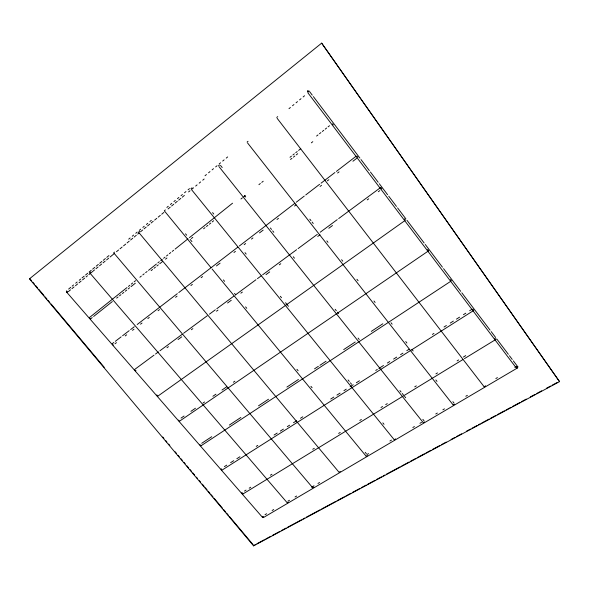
<?xml version="1.0" encoding="UTF-8"?>
<svg xmlns="http://www.w3.org/2000/svg" width="589" height="589" viewBox="0 0 589 589"><rect width="100%" height="100%" fill="white"/><g stroke="black" fill="none" stroke-linecap="round" stroke-linejoin="round"><path stroke-width="0.88" d="M263.533 517.495L517.481 367.948M263.629 516.575L262.473 517.157M307.517 90.573L308.437 92.046M253.579 545.863L559.55 381.635L321.66 43.137L29.45 278.847L253.579 545.863L255.354 544.567M485.623 385.802L484.195 386.752M395.558 438.857L394.24 439.74M340.28 471.421L339.028 472.26L138.533 232.199L139.608 231.3M454.494 404.245L453.191 405.011M424.485 421.923L423.226 422.666M367.367 455.569L366.189 456.261M313.819 487.11L312.715 487.766L113.684 252.821L114.538 252.107M288.279 502.159L287.204 502.785L89.653 272.773L90.47 272.089M66.417 292.056L67.374 291.26M190.917 188.701L192.007 187.803M218.497 165.811L219.432 165.038M247.085 142.082L248.05 141.279M276.727 117.476L277.736 116.637M307.502 91.928L308.945 90.75M68.626 289.066L70.746 287.307M72.16 286.136L73.573 284.958M75.694 283.199L77.107 282.021M79.228 280.261L80.641 279.083M82.055 277.912L84.175 276.153M85.589 274.975L87.709 273.215M89.123 272.037L91.243 270.277M92.657 269.099L94.777 267.34M96.191 266.169L98.311 264.402M99.725 263.231L101.845 261.464M103.259 260.294L105.379 258.534M106.793 257.356L108.913 255.597M128.704 239.149L130.117 237.978M132.238 236.218L133.651 235.04M135.772 233.281L137.185 232.103M139.306 230.343L140.719 229.165M142.84 227.406L144.253 226.235M146.374 224.468L147.787 223.297M149.9 221.53L151.314 220.36M166.864 207.438L168.277 206.268M170.398 204.501L171.811 203.33M173.932 201.563L175.345 200.393M177.466 198.633L178.879 197.455M181 195.695L182.413 194.517M184.534 192.758L185.947 191.58M188.068 189.82L189.481 188.649M205.031 175.728L206.444 174.55M208.565 172.791L209.978 171.613M212.099 169.853L213.512 168.682M215.633 166.915L217.047 165.745M219.167 163.978L220.581 162.807M222.701 161.047L224.114 159.869M226.235 158.11L227.648 156.932M68.39 291.599L70.511 289.84M71.932 288.669L74.052 286.909M75.466 285.739L77.586 283.979M79 282.808L81.12 281.049M82.534 279.878L84.654 278.118M86.068 276.94L87.481 275.77M88.895 274.599L94.557 269.909M95.97 268.739L98.091 266.979M99.504 265.801L101.625 264.041M103.038 262.871L105.159 261.111M106.572 259.94L108.693 258.181M110.106 257.01L114.347 253.491M116.475 251.731L118.595 249.972M120.009 248.801L122.129 247.041M123.543 245.871L125.663 244.111M127.077 242.94L129.197 241.181M130.611 240.003L132.731 238.243M134.145 237.072L136.265 235.313M137.686 234.142L139.1 232.972M140.513 231.794L142.634 230.041M144.047 228.863L146.168 227.104M147.581 225.933L149.702 224.173M151.115 223.003L153.236 221.243M154.649 220.072L156.77 218.313M158.183 217.142L160.311 215.383M161.725 214.205L163.845 212.445M168.086 208.933L170.206 207.173M171.62 205.995L173.74 204.243M175.154 203.065L177.274 201.305M178.688 200.135L180.808 198.375M182.229 197.205L184.35 195.445M188.59 191.926L190.004 190.755M192.124 188.995L193.538 187.825M195.658 186.065L197.072 184.894M199.192 183.135L200.606 181.957M202.726 180.197L204.147 179.027M288.985 108.67L290.399 107.5M292.527 105.74L293.94 104.562M296.061 102.803L297.474 101.632M299.595 99.872L301.008 98.702M303.129 96.942L304.542 95.771M165.354 209.927L164.302 210.803L210.921 267.59M89.624 317.405L126.974 287.565M128.409 286.416L129.845 285.267M131.281 284.119L132.716 282.97M134.152 281.822L135.588 280.673M139.902 277.228L141.338 276.086M142.774 274.938L144.209 273.789M145.645 272.641L147.081 271.492M148.516 270.344L156.416 264.034M157.852 262.885L159.288 261.737M160.731 260.588L162.166 259.44M163.602 258.291L165.038 257.143M166.473 255.994L167.909 254.846M169.345 253.704L170.781 252.556M172.216 251.407L173.652 250.259M175.095 249.11L188.024 238.781M189.459 237.632L232.552 203.198M290.009 157.285L291.445 156.137M292.88 154.988L294.316 153.839M295.752 152.691L297.187 151.542M298.623 150.401L300.78 148.678M316.58 136.052L318.016 134.903M319.452 133.755L320.895 132.606M322.33 131.457L323.766 130.309M325.202 129.16L326.637 128.019M328.073 126.871L329.509 125.722M92.223 317.596L90.787 318.737A0.883 0.479 49.2 0 1 90.029 318.568A0.883 0.479 49.2 0 1 89.521 317.685M93.658 316.448L112.337 301.553M116.651 298.115L118.087 296.966M119.523 295.825L120.966 294.677M122.402 293.528L123.837 292.387M125.273 291.238L126.709 290.09M128.144 288.949L129.587 287.8M131.023 286.652L135.33 283.213M151.137 270.609L152.573 269.467M154.009 268.319L155.452 267.17M156.888 266.029L158.323 264.881M159.759 263.732L162.638 261.442M165.509 259.153L166.945 258.004M191.373 238.523L192.809 237.382M203.588 228.782L205.024 227.641M206.459 226.493L207.895 225.344M209.338 224.203L210.774 223.054M212.209 221.906L213.645 220.765M240.945 198.986L242.388 197.845M243.824 196.697L245.26 195.548M258.91 184.666L260.345 183.518M261.781 182.369L263.224 181.228M290.524 159.45L291.96 158.308M293.396 157.16L294.831 156.019M296.274 154.87L297.71 153.722M311.36 142.84L312.796 141.691M113.846 342.452L112.389 343.571A0.876 0.471 50.9 0 0 112.551 344.477A0.876 0.471 50.9 0 0 113.419 344.963M115.311 341.333L121.143 336.842M122.608 335.723L129.175 330.672M130.633 329.553L134.277 326.748M137.2 324.502L177.326 293.661M178.784 292.542L237.882 247.108M239.34 245.988L294.794 203.367M296.252 202.241L304.277 196.078M305.735 194.952L319.599 184.298M321.057 183.179L334.92 172.518M336.385 171.399L356.08 156.254M114.995 343.77L116.453 342.651M125.214 335.929L126.672 334.81M132.51 330.333L133.968 329.214M140.543 324.171L142.001 323.052M147.839 318.575L149.297 317.456M158.058 310.734L159.516 309.615M175.574 297.298L177.031 296.179M190.902 285.54L192.36 284.421M201.121 277.699L202.579 276.58M216.443 265.941L220.095 263.143M233.966 252.504L235.423 251.385M244.177 244.663L245.642 243.544M251.481 239.068L252.939 237.941M259.506 232.905L263.158 230.108M277.021 219.469L278.487 218.35M294.537 206.032L296.002 204.913M320.085 186.433L321.542 185.314M327.381 180.83L328.846 179.711M337.6 172.997L339.065 171.878M352.929 161.239L356.581 158.434M154.023 355.145L134.815 369.347A0.861 0.471 52.6 0 0 134.925 370.164A0.861 0.471 52.6 0 0 135.684 370.739M155.496 354.048L158.456 351.861M159.928 350.772L182.089 334.383M183.569 333.286L207.21 315.8M209.426 314.165L215.338 309.792M216.811 308.702L233.804 296.134M235.283 295.037L255.965 279.738M257.445 278.649L261.133 275.917M262.613 274.82L296.598 249.684M298.071 248.595L317.28 234.385M320.232 232.206L337.225 219.638M338.704 218.541L380.811 187.398M66.513 291.989L262.451 517.311M166.982 347.731L168.454 346.641M178.062 339.551L181.758 336.827M191.366 329.73L192.846 328.64M216.487 311.183L217.967 310.094M227.575 303.004L231.271 300.272M240.872 293.182L242.351 292.092M266 274.636L269.696 271.912M279.304 264.814L280.776 263.725M317.729 236.454L319.945 234.812M328.809 228.267L332.505 225.543M367.234 199.899L368.714 198.81M378.322 191.719L379.802 190.63M157.911 396.095L404.79 220.684M181.037 418.102L184.07 416.025M190.902 411.343L195.452 408.221M203.036 403.023L204.552 401.985M212.901 396.264L215.935 394.188M222.001 390.028L226.559 386.907M233.384 382.224L234.901 381.186M179.66 421.098L428.696 250.752M29.45 278.847L29.811 278.612L31.578 280.717M201.732 443.289L211.709 436.707M229.357 425.059L240.864 417.461M258.519 405.814L268.496 399.224M286.909 387.069L298.424 379.478M314.541 368.839L318.377 366.306M319.908 365.298L326.048 361.241M343.696 349.594L355.211 341.995M371.328 331.364L382.835 323.766M201.092 445.733L450.695 281.328M224.416 466.606L226.75 465.126M230.63 462.659L233.73 460.686M236.837 458.713L239.937 456.74M256.237 446.381L257.791 445.394M274.084 435.035L277.191 433.062M280.29 431.089L283.397 429.116M287.277 426.657L289.604 425.177M293.484 422.711L296.591 420.737M300.471 418.271L302.798 416.791M330.738 399.033L333.838 397.06M336.945 395.086L340.052 393.113M343.932 390.647L346.258 389.167M350.138 386.701L353.238 384.727M356.345 382.754L359.452 380.781M375.745 370.422L377.299 369.436M378.852 368.449L383.505 365.489M387.385 363.023L389.719 361.543M393.599 359.076L396.699 357.103M400.579 354.637L402.905 353.157M406.785 350.691L409.119 349.211M432.4 334.412L433.953 333.426M444.04 327.02L446.366 325.54M450.246 323.074L453.353 321.101M456.453 319.128L459.56 317.154M463.44 314.688L465.766 313.208M469.647 310.742L471.973 309.262M473.063 310.882L222.208 470A0.839 0.442 58.9 0 1 221.471 469.647A0.839 0.442 58.9 0 1 221.228 468.682M244.479 491.064L246.055 490.107M249.191 488.185L250.759 487.221M270.373 475.213L271.941 474.255M312.737 449.274L314.305 448.317M338.631 433.423L340.199 432.466M359.813 420.458L361.381 419.493M380.995 407.485L382.563 406.528M385.707 404.606L387.275 403.642M414.73 386.833L416.305 385.869M435.919 373.868L437.487 372.903M457.101 360.895L458.669 359.938M463.374 357.052L465.73 355.609M243.021 493.921L462.866 359.599M464.441 358.642L495.842 339.448M265.013 514.69L266.596 513.755M272.125 510.494L273.708 509.559M287.94 501.165L289.523 500.238M295.052 496.969L296.635 496.041M311.655 487.177L314.025 485.778M317.979 483.451L319.562 482.516M366.991 454.546L368.574 453.611M389.918 441.021L391.494 440.093M412.837 427.504L414.42 426.569M419.957 423.307L421.54 422.372M435.764 413.986L437.347 413.051M442.884 409.789L444.459 408.854M465.803 396.264L467.386 395.337M495.842 378.55L497.425 377.615M514.815 367.359L516.398 366.424M256.966 543.699L264.247 539.789M265.867 538.92L270.719 536.314M272.339 535.453L279.613 531.543M281.233 530.674L286.085 528.068M287.704 527.199L301.45 519.815M303.07 518.946L304.69 518.077M306.302 517.208L320.055 509.824M321.675 508.955L335.421 501.578M337.041 500.709L344.322 496.799M345.934 495.931L350.786 493.324M352.406 492.456L359.688 488.546M361.3 487.677L366.159 485.071M367.772 484.202L375.053 480.293M376.673 479.424L381.525 476.818M383.137 475.949L384.757 475.08M386.377 474.211L400.122 466.834M401.742 465.965L409.024 462.056M410.636 461.187L415.488 458.581M417.108 457.712L424.389 453.802M426.009 452.934L430.861 450.327M432.473 449.459L439.755 445.549M441.375 444.68L446.226 442.074M451.078 439.475L455.12 437.303M456.74 436.434L461.592 433.828M466.444 431.222L470.486 429.05M472.106 428.181L476.957 425.575M478.577 424.706L480.197 423.837M481.809 422.968L489.091 419.059M490.711 418.19L495.563 415.584M497.182 414.715L504.456 410.805M506.076 409.937L510.928 407.338M512.548 406.469L519.822 402.559M521.442 401.691L526.294 399.084M530.336 396.912L535.195 394.306M536.807 393.437L541.659 390.831M546.518 388.225L550.56 386.053M552.18 385.184L557.032 382.578M517.481 368.029L516.516 366.837M321.66 43.137L559.55 381.635M495.791 339.463L494.856 338.233M473.777 310.388L472.834 309.137M451.395 280.813L450.43 279.539M428.623 250.73L427.643 249.441M405.453 220.124L404.452 218.806M381.878 188.981L380.862 187.641M357.884 157.285L356.941 156.114M333.308 124.905L332.49 123.823M32.763 282.131L34.537 284.244M35.715 285.65L37.49 287.763M38.668 289.17L43.991 295.509M45.169 296.915L46.943 299.028M48.121 300.434L49.896 302.547M51.081 303.953L104.253 367.315M162.748 437.016L163.926 438.422M165.7 440.535L166.878 441.941M168.653 444.054L169.838 445.468M175.154 451.8L176.332 453.206M178.106 455.319L179.292 456.733M181.059 458.838L182.244 460.252M184.018 462.365L185.196 463.771M186.971 465.884L188.745 467.997M189.923 469.404L191.697 471.517M192.875 472.923L194.65 475.036M196.424 477.149L197.602 478.555M199.376 480.668L200.562 482.074M202.329 484.187L204.103 486.3M205.289 487.707L207.056 489.82M208.241 491.226L210.015 493.339M211.193 494.745L212.968 496.858M214.146 498.265L222.421 508.123M223.599 509.529L225.373 511.642M226.559 513.048L228.326 515.161M229.511 516.575L253.145 544.737M212.084 269.004L366.13 456.195M185.52 233.796L186.684 235.217M190.188 239.473L191.94 241.6M223.437 279.915L224.6 281.336M234.518 293.396L235.688 294.809M245.606 306.869L246.769 308.29M296.937 369.303L298.108 370.724M310.94 386.332L312.104 387.753M365.187 452.308L366.358 453.729M212.592 212.6L213.748 214.028M245.024 252.652L246.18 254.08M280.349 296.282L281.505 297.71M285.562 302.717L288.455 306.295M348.106 379.957L349.262 381.392M350.426 382.821L351.581 384.249M382.85 422.873L384.013 424.301M191.425 189.496L394.174 439.674M220.492 165.384L222.208 167.541M244.568 195.6L245.716 197.043M270.373 227.98L271.514 229.416M272.663 230.851L273.811 232.294M293.3 256.752L294.448 258.196M335.156 309.277L336.304 310.72M337.453 312.155L338.601 313.591M358.09 338.057L359.238 339.492M399.946 390.581L401.094 392.016M402.243 393.459L403.384 394.895M404.533 396.331L405.681 397.774M422.88 419.361L424.028 420.796M218.975 166.621L423.123 422.497M247.535 142.913L453.074 404.857M309.821 219.145L310.963 220.595M312.096 222.046L313.23 223.496M326.858 240.879L327.992 242.329M341.613 259.712L342.754 261.155M356.941 279.267L358.083 280.717M373.978 300.994L375.112 302.444M391.008 322.72L392.141 324.171M405.762 341.554L406.903 343.004M412.013 349.52L413.147 350.97M435.853 379.942L436.986 381.392M452.882 401.676L454.023 403.119M277.154 118.33L484.092 386.701M309.497 91.486L312.266 95.146M313.377 96.611L359.901 158.102M361.013 159.567L369.318 170.545M370.429 172.01L378.182 182.259M379.294 183.724L387.599 194.709M388.711 196.166L396.463 206.415M397.568 207.88L405.88 218.865M406.984 220.33L424.161 243.021M425.265 244.487L442.435 267.178M443.546 268.643L460.716 291.341M461.82 292.799L490.07 330.134M491.182 331.6L495.614 337.46M496.718 338.925L508.351 354.298M509.456 355.763L512.231 359.423M513.336 360.888L517.768 366.741A0.994 0.869 -3.2 0 1 517.915 367.05M307.892 92.812L515.611 367.072M263.607 517.385A0.839 0.42 61.4 0 1 262.981 517.356A0.839 0.42 61.4 0 1 262.539 516.354M517.768 366.741A0.972 0.368 -34.4 0 1 517.319 367.411L516.656 367.794A0.972 0.368 -34.4 0 1 516.281 367.853M242.911 493.972A0.839 0.434 60.2 0 1 242.027 492.956M242.02 492.765A0.839 0.434 60.2 0 1 242.05 492.61M200.967 445.77A0.847 0.449 57.5 0 1 200.326 445.35A0.847 0.449 57.5 0 1 200.061 444.54M179.527 421.128A0.847 0.456 55.9 0 1 178.607 420.067M157.771 396.125A0.854 0.464 54.3 0 1 157.101 395.668A0.854 0.464 54.3 0 1 156.843 394.873M135.941 370.643A0.861 0.471 52.6 0 1 135.831 370.724M67.683 292.188A0.898 0.479 47.5 0 1 66.712 291.805A0.898 0.479 47.5 0 1 66.505 290.833"/></g></svg>
